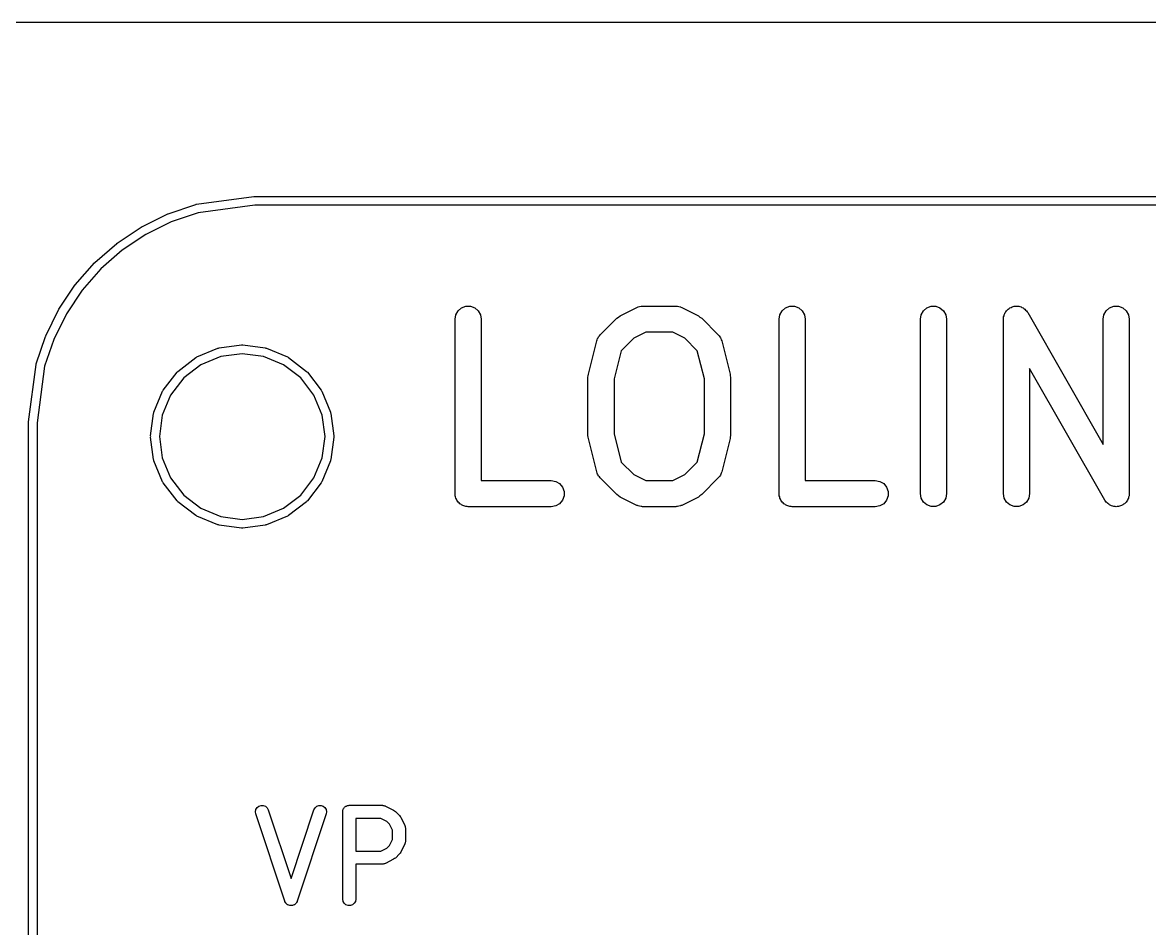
# Model space of a CAD drawing. Extents: x 57.7 to 135.6, y -132.6 to -59.6.
# Drawn here: x 109.93 to 122.85, y -91.02 to -80.64 of the extents above; entities that cross this region are included whole.
import ezdxf

# ---------------------------------------------------------------- set-up
doc = ezdxf.new("R2010")
doc.units = 0
doc.header["$MEASUREMENT"] = 0
doc.layers.add('BLACK', color=7, linetype='CONTINUOUS')

msp = doc.modelspace()

# ---------------------------------------------------------------- linework, layer by layer
at = {"layer": 'Black'}
for p, q in [((135.5, -80.635), (57.8, -80.635)), ((111.926, -82.717), (112.583, -82.6304)), ((112.583, -82.6304), (112.587, -82.6306)), ((112.587, -82.6306), (112.59, -82.63)), ((112.59, -82.63), (132.91, -82.63)), ((111.602, -82.826), (111.917, -82.7192)), ((111.917, -82.7192), (111.921, -82.7185)), ((111.921, -82.7185), (111.926, -82.717)), ((112.593, -82.73), (111.944, -82.8155)), ((132.907, -82.73), (112.593, -82.73)), ((111.298, -82.9755), (111.596, -82.8285)), ((111.637, -82.9196), (111.345, -83.0637)), ((111.596, -82.8285), (111.599, -82.8276)), ((111.599, -82.8276), (111.602, -82.826)), ((111.944, -82.8155), (111.637, -82.9196)), ((111.016, -83.1633), (111.292, -82.9787)), ((111.345, -83.0637), (111.074, -83.2446)), ((111.292, -82.9787), (111.295, -82.9774)), ((111.295, -82.9774), (111.298, -82.9755)), ((110.761, -83.3864), (111.011, -83.1673)), ((111.011, -83.1673), (111.014, -83.1656)), ((111.014, -83.1656), (111.016, -83.1633)), ((111.074, -83.2446), (110.829, -83.4594)), ((110.537, -83.6408), (110.756, -83.391)), ((110.756, -83.391), (110.759, -83.3889)), ((110.759, -83.3889), (110.761, -83.3864)), ((110.829, -83.4594), (110.615, -83.7042)), ((110.349, -83.9222), (110.533, -83.646)), ((110.615, -83.7042), (110.434, -83.9751)), ((110.533, -83.646), (110.536, -83.6436)), ((110.536, -83.6436), (110.537, -83.6408)), ((110.199, -84.2259), (110.345, -83.9279)), ((110.345, -83.9279), (110.347, -83.9252)), ((110.347, -83.9252), (110.349, -83.9222)), ((114.9, -83.9835), (114.926, -83.9383)), ((114.926, -83.9383), (114.965, -83.9049)), ((114.965, -83.9049), (115.014, -83.887)), ((115.014, -83.887), (115.067, -83.887)), ((115.067, -83.887), (115.115, -83.9049)), ((115.115, -83.9049), (115.155, -83.9383)), ((115.155, -83.9383), (115.181, -83.9835)), ((116.783, -83.9958), (116.973, -83.9006)), ((116.973, -83.9006), (116.982, -83.8981)), ((116.982, -83.8981), (116.989, -83.8938)), ((116.989, -83.8938), (117.006, -83.8908)), ((117.006, -83.8908), (117.023, -83.8857)), ((117.023, -83.8857), (117.032, -83.8863)), ((117.032, -83.8863), (117.04, -83.8848)), ((117.04, -83.8848), (117.421, -83.8848)), ((117.421, -83.8848), (117.43, -83.8863)), ((117.43, -83.8863), (117.439, -83.8857)), ((117.439, -83.8857), (117.455, -83.8908)), ((117.455, -83.8908), (117.473, -83.8938)), ((117.473, -83.8938), (117.48, -83.8981)), ((117.48, -83.8981), (117.489, -83.9006)), ((117.489, -83.9006), (117.679, -83.9958)), ((118.614, -83.9835), (118.64, -83.9383)), ((118.64, -83.9383), (118.68, -83.9049)), ((118.68, -83.9049), (118.729, -83.887)), ((118.729, -83.887), (118.781, -83.887)), ((118.781, -83.887), (118.83, -83.9049)), ((118.83, -83.9049), (118.87, -83.9383)), ((118.87, -83.9383), (118.896, -83.9835)), ((120.233, -83.9835), (120.259, -83.9383)), ((120.259, -83.9383), (120.299, -83.9049)), ((120.299, -83.9049), (120.348, -83.887)), ((120.348, -83.887), (120.4, -83.887)), ((120.4, -83.887), (120.449, -83.9049)), ((120.449, -83.9049), (120.489, -83.9383)), ((120.489, -83.9383), (120.515, -83.9835)), ((121.192, -83.9718), (121.197, -83.9592)), ((121.197, -83.9592), (121.205, -83.9494)), ((121.205, -83.9494), (121.211, -83.9383)), ((121.211, -83.9383), (121.222, -83.9297)), ((121.222, -83.9297), (121.23, -83.9194)), ((121.23, -83.9194), (121.241, -83.9131)), ((121.241, -83.9131), (121.251, -83.9049)), ((121.251, -83.9049), (121.264, -83.9003)), ((121.264, -83.9003), (121.276, -83.8936)), ((121.276, -83.8936), (121.288, -83.8914)), ((121.288, -83.8914), (121.3, -83.887)), ((121.3, -83.887), (121.314, -83.887)), ((121.314, -83.887), (121.327, -83.8848)), ((121.327, -83.8848), (121.339, -83.887)), ((121.339, -83.887), (121.352, -83.887)), ((121.352, -83.887), (121.365, -83.8916)), ((121.365, -83.8916), (121.378, -83.894)), ((121.378, -83.894), (121.389, -83.9005)), ((121.389, -83.9005), (121.401, -83.9049)), ((121.401, -83.9049), (121.411, -83.9135)), ((121.411, -83.9135), (121.423, -83.9203)), ((121.423, -83.9203), (121.431, -83.9301)), ((121.431, -83.9301), (121.441, -83.9383)), ((121.441, -83.9383), (121.448, -83.95)), ((121.448, -83.95), (121.456, -83.9603)), ((121.456, -83.9603), (122.319, -85.4699)), ((122.328, -83.9835), (122.354, -83.9383)), ((122.354, -83.9383), (122.394, -83.9049)), ((122.394, -83.9049), (122.443, -83.887)), ((122.443, -83.887), (122.495, -83.887)), ((122.495, -83.887), (122.544, -83.9049)), ((122.544, -83.9049), (122.584, -83.9383)), ((122.584, -83.9383), (122.61, -83.9835)), ((110.434, -83.9751), (110.29, -84.2672)), ((114.89, -84.0348), (114.9, -83.9835)), ((114.89, -86.0348), (114.89, -84.0348)), ((115.181, -83.9835), (115.19, -84.0348)), ((115.19, -84.0348), (115.19, -85.8848)), ((116.553, -84.2144), (116.744, -84.0239)), ((116.744, -84.0239), (116.764, -84.0102)), ((116.764, -84.0102), (116.783, -83.9958)), ((117.679, -83.9958), (117.698, -84.0102)), ((117.698, -84.0102), (117.718, -84.0239)), ((117.718, -84.0239), (117.908, -84.2144)), ((118.605, -84.0348), (118.614, -83.9835)), ((118.605, -86.0348), (118.605, -84.0348)), ((118.896, -83.9835), (118.905, -84.0348)), ((118.905, -84.0348), (118.905, -85.8848)), ((120.224, -84.0348), (120.233, -83.9835)), ((120.224, -86.0348), (120.224, -84.0348)), ((120.515, -83.9835), (120.524, -84.0348)), ((120.524, -84.0348), (120.524, -86.0348)), ((121.176, -84.0348), (121.179, -84.0215)), ((121.176, -86.0348), (121.176, -84.0348)), ((121.179, -84.0081), (121.183, -83.9961)), ((121.179, -84.0215), (121.179, -84.0081)), ((121.183, -83.9961), (121.185, -83.9835)), ((121.185, -83.9835), (121.192, -83.9718)), ((122.319, -84.0348), (122.328, -83.9835)), ((122.319, -85.4699), (122.319, -84.0348)), ((122.61, -83.9835), (122.619, -84.0348)), ((122.619, -84.0348), (122.619, -86.0348)), ((110.196, -84.2319), (110.198, -84.229)), ((110.198, -84.229), (110.199, -84.2259)), ((116.535, -84.2365), (116.545, -84.2262)), ((116.545, -84.2262), (116.553, -84.2144)), ((117.076, -84.1848), (116.939, -84.2533)), ((117.386, -84.1848), (117.076, -84.1848)), ((117.523, -84.2533), (117.386, -84.1848)), ((117.908, -84.2144), (117.917, -84.2262)), ((117.917, -84.2262), (117.927, -84.2365)), ((110.089, -84.5465), (110.196, -84.2319)), ((110.29, -84.2672), (110.185, -84.574)), ((112.185, -84.3645), (112.443, -84.3304)), ((112.443, -84.3304), (112.45, -84.3307)), ((112.45, -84.3307), (112.457, -84.3304)), ((112.457, -84.3304), (112.715, -84.3645)), ((116.419, -84.665), (116.514, -84.2841)), ((116.514, -84.2841), (116.52, -84.271)), ((116.52, -84.271), (116.524, -84.2571)), ((116.524, -84.2571), (116.53, -84.2474)), ((116.53, -84.2474), (116.535, -84.2365)), ((116.939, -84.2533), (116.795, -84.3972)), ((117.667, -84.3972), (117.523, -84.2533)), ((117.927, -84.2365), (117.932, -84.2474)), ((117.932, -84.2474), (117.938, -84.2571)), ((117.938, -84.2571), (117.942, -84.271)), ((117.942, -84.271), (117.948, -84.2841)), ((117.948, -84.2841), (118.043, -84.665)), ((111.712, -84.6332), (111.92, -84.4743)), ((111.92, -84.4743), (111.925, -84.4713)), ((111.925, -84.4713), (111.931, -84.4678)), ((111.931, -84.4678), (112.172, -84.3679)), ((112.204, -84.4628), (111.975, -84.5576)), ((112.172, -84.3679), (112.178, -84.3665)), ((112.178, -84.3665), (112.185, -84.3645)), ((112.45, -84.4304), (112.204, -84.4628)), ((112.696, -84.4628), (112.45, -84.4304)), ((112.925, -84.5576), (112.696, -84.4628)), ((112.715, -84.3645), (112.722, -84.3665)), ((112.722, -84.3665), (112.728, -84.3679)), ((112.728, -84.3679), (112.969, -84.4678)), ((112.969, -84.4678), (112.975, -84.4713)), ((112.975, -84.4713), (112.98, -84.4743)), ((112.98, -84.4743), (113.188, -84.6332)), ((116.795, -84.3972), (116.714, -84.7199)), ((117.748, -84.7199), (117.667, -84.3972)), ((110, -85.2135), (110.087, -84.5561)), ((110.087, -84.5561), (110.088, -84.5514)), ((110.088, -84.5514), (110.089, -84.5465)), ((110.185, -84.574), (110.1, -85.2233)), ((111.975, -84.5576), (111.779, -84.7086)), ((113.121, -84.7086), (112.925, -84.5576)), ((122.339, -86.1092), (121.476, -84.5996)), ((121.476, -84.5996), (121.476, -86.0348)), ((111.544, -84.8496), (111.703, -84.6425)), ((111.779, -84.7086), (111.628, -84.9052)), ((111.703, -84.6425), (111.708, -84.638)), ((111.708, -84.638), (111.712, -84.6332)), ((113.272, -84.9052), (113.121, -84.7086)), ((113.188, -84.6332), (113.192, -84.638)), ((113.192, -84.638), (113.197, -84.6425)), ((113.197, -84.6425), (113.356, -84.8496)), ((116.414, -84.7014), (116.417, -84.6834)), ((116.414, -85.3681), (116.414, -84.7014)), ((116.417, -84.6834), (116.419, -84.665)), ((116.714, -84.7199), (116.714, -85.3496)), ((117.748, -85.3496), (117.748, -84.7199)), ((118.043, -84.665), (118.044, -84.6834)), ((118.044, -84.6834), (118.048, -84.7014)), ((118.048, -84.7014), (118.048, -85.3681)), ((111.438, -85.102), (111.538, -84.8609)), ((111.538, -84.8609), (111.541, -84.8554)), ((111.541, -84.8554), (111.544, -84.8496)), ((113.356, -84.8496), (113.359, -84.8554)), ((113.359, -84.8554), (113.362, -84.8609)), ((113.362, -84.8609), (113.462, -85.102)), ((111.628, -84.9052), (111.533, -85.1342)), ((113.367, -85.1342), (113.272, -84.9052)), ((111.4, -85.3735), (111.435, -85.1147)), ((111.435, -85.1147), (111.436, -85.1084)), ((111.436, -85.1084), (111.438, -85.102)), ((111.533, -85.1342), (111.5, -85.38)), ((113.4, -85.38), (113.367, -85.1342)), ((113.462, -85.102), (113.464, -85.1084)), ((113.464, -85.1084), (113.465, -85.1147)), ((113.465, -85.1147), (113.5, -85.3735)), ((110.001, -85.2168), (110, -85.2135)), ((110, -85.22), (110.001, -85.2168)), ((110, -132.18), (110, -85.22)), ((110.1, -85.2233), (110.1, -132.13)), ((111.401, -85.38), (111.4, -85.3735)), ((111.4, -85.3865), (111.401, -85.38)), ((111.435, -85.6453), (111.4, -85.3865)), ((111.5, -85.38), (111.533, -85.6258)), ((113.367, -85.6258), (113.4, -85.38)), ((113.5, -85.3865), (113.465, -85.6453)), ((113.5, -85.3735), (113.499, -85.38)), ((113.499, -85.38), (113.5, -85.3865)), ((116.417, -85.3862), (116.414, -85.3681)), ((116.419, -85.4045), (116.417, -85.3862)), ((116.714, -85.3496), (116.795, -85.6724)), ((117.667, -85.6724), (117.748, -85.3496)), ((118.044, -85.3862), (118.043, -85.4045)), ((118.048, -85.3681), (118.044, -85.3862)), ((116.514, -85.7854), (116.419, -85.4045)), ((118.043, -85.4045), (117.948, -85.7854)), ((111.436, -85.6516), (111.435, -85.6453)), ((111.533, -85.6258), (111.628, -85.8548)), ((113.272, -85.8548), (113.367, -85.6258)), ((113.465, -85.6453), (113.464, -85.6516)), ((111.438, -85.658), (111.436, -85.6516)), ((111.538, -85.8991), (111.438, -85.658)), ((113.462, -85.658), (113.362, -85.8991)), ((113.464, -85.6516), (113.462, -85.658)), ((116.795, -85.6724), (116.939, -85.8162)), ((117.523, -85.8162), (117.667, -85.6724)), ((111.541, -85.9046), (111.538, -85.8991)), ((111.544, -85.9104), (111.541, -85.9046)), ((111.628, -85.8548), (111.779, -86.0514)), ((113.121, -86.0514), (113.272, -85.8548)), ((113.359, -85.9046), (113.356, -85.9104)), ((113.362, -85.8991), (113.359, -85.9046)), ((115.19, -85.8848), (115.993, -85.8848)), ((115.993, -85.8848), (116.044, -85.8938)), ((116.044, -85.8938), (116.089, -85.9199)), ((116.52, -85.7986), (116.514, -85.7854)), ((116.524, -85.8124), (116.52, -85.7986)), ((116.53, -85.8222), (116.524, -85.8124)), ((116.535, -85.833), (116.53, -85.8222)), ((116.545, -85.8433), (116.535, -85.833)), ((116.553, -85.8551), (116.545, -85.8433)), ((116.744, -86.0456), (116.553, -85.8551)), ((116.939, -85.8162), (117.076, -85.8848)), ((117.076, -85.8848), (117.386, -85.8848)), ((117.386, -85.8848), (117.523, -85.8162)), ((117.908, -85.8551), (117.718, -86.0456)), ((117.917, -85.8433), (117.908, -85.8551)), ((117.927, -85.833), (117.917, -85.8433)), ((117.932, -85.8222), (117.927, -85.833)), ((117.938, -85.8124), (117.932, -85.8222)), ((117.942, -85.7986), (117.938, -85.8124)), ((117.948, -85.7854), (117.942, -85.7986)), ((118.905, -85.8848), (119.707, -85.8848)), ((119.707, -85.8848), (119.758, -85.8938)), ((119.758, -85.8938), (119.804, -85.9199)), ((111.703, -86.1175), (111.544, -85.9104)), ((113.356, -85.9104), (113.197, -86.1175)), ((114.893, -86.0477), (114.89, -86.0348)), ((116.089, -85.9199), (116.123, -85.9598)), ((116.123, -85.9598), (116.141, -86.0087)), ((116.141, -86.0087), (116.141, -86.0608)), ((118.607, -86.0477), (118.605, -86.0348)), ((119.804, -85.9199), (119.837, -85.9598)), ((119.837, -85.9598), (119.855, -86.0087)), ((119.855, -86.0087), (119.855, -86.0608)), ((120.233, -86.0861), (120.224, -86.0348)), ((120.524, -86.0348), (120.515, -86.0861)), ((121.185, -86.0861), (121.176, -86.0348)), ((121.476, -86.0348), (121.467, -86.0861)), ((122.619, -86.0348), (122.617, -86.048)), ((111.708, -86.122), (111.703, -86.1175)), ((111.712, -86.1268), (111.708, -86.122)), ((111.92, -86.2857), (111.712, -86.1268)), ((111.779, -86.0514), (111.975, -86.2023)), ((112.925, -86.2024), (113.121, -86.0514)), ((113.188, -86.1268), (112.98, -86.2857)), ((113.192, -86.122), (113.188, -86.1268)), ((113.197, -86.1175), (113.192, -86.122)), ((114.893, -86.0608), (114.893, -86.0477)), ((114.897, -86.0731), (114.893, -86.0608)), ((114.9, -86.0861), (114.897, -86.0731)), ((114.906, -86.0974), (114.9, -86.0861)), ((114.911, -86.1098), (114.906, -86.0974)), ((114.919, -86.1198), (114.911, -86.1098)), ((114.926, -86.1312), (114.919, -86.1198)), ((114.936, -86.1396), (114.926, -86.1312)), ((114.944, -86.1497), (114.936, -86.1396)), ((114.955, -86.1562), (114.944, -86.1497)), ((114.965, -86.1647), (114.955, -86.1562)), ((114.978, -86.1692), (114.965, -86.1647)), ((116.089, -86.1497), (116.044, -86.1757)), ((116.123, -86.1098), (116.089, -86.1497)), ((116.141, -86.0608), (116.123, -86.1098)), ((116.764, -86.0594), (116.744, -86.0456)), ((116.783, -86.0737), (116.764, -86.0594)), ((116.973, -86.1689), (116.783, -86.0737)), ((117.679, -86.0737), (117.489, -86.1689)), ((117.698, -86.0594), (117.679, -86.0737)), ((117.718, -86.0456), (117.698, -86.0594)), ((118.607, -86.0608), (118.607, -86.0477)), ((118.612, -86.0731), (118.607, -86.0608)), ((118.614, -86.0861), (118.612, -86.0731)), ((118.62, -86.0974), (118.614, -86.0861)), ((118.625, -86.1098), (118.62, -86.0974)), ((118.633, -86.1198), (118.625, -86.1098)), ((118.64, -86.1312), (118.633, -86.1198)), ((118.65, -86.1396), (118.64, -86.1312)), ((118.658, -86.1497), (118.65, -86.1396)), ((118.67, -86.1562), (118.658, -86.1497)), ((118.68, -86.1647), (118.67, -86.1562)), ((118.692, -86.1692), (118.68, -86.1647)), ((119.804, -86.1497), (119.758, -86.1757)), ((119.837, -86.1098), (119.804, -86.1497)), ((119.855, -86.0608), (119.837, -86.1098)), ((120.259, -86.1312), (120.233, -86.0861)), ((120.299, -86.1647), (120.259, -86.1312)), ((120.348, -86.1825), (120.299, -86.1647)), ((120.449, -86.1647), (120.4, -86.1825)), ((120.489, -86.1312), (120.449, -86.1647)), ((120.515, -86.0861), (120.489, -86.1312)), ((121.211, -86.1312), (121.185, -86.0861)), ((121.251, -86.1647), (121.211, -86.1312)), ((121.3, -86.1825), (121.251, -86.1647)), ((121.401, -86.1647), (121.352, -86.1825)), ((121.441, -86.1312), (121.401, -86.1647)), ((121.467, -86.0861), (121.441, -86.1312)), ((122.347, -86.1195), (122.339, -86.1092)), ((122.354, -86.1312), (122.347, -86.1195)), ((122.364, -86.1394), (122.354, -86.1312)), ((122.372, -86.1492), (122.364, -86.1394)), ((122.384, -86.156), (122.372, -86.1492)), ((122.394, -86.1647), (122.384, -86.156)), ((122.406, -86.169), (122.394, -86.1647)), ((122.544, -86.1647), (122.531, -86.1693)), ((122.554, -86.1564), (122.544, -86.1647)), ((122.565, -86.1501), (122.554, -86.1564)), ((122.574, -86.1398), (122.565, -86.1501)), ((122.584, -86.1312), (122.574, -86.1398)), ((122.59, -86.1201), (122.584, -86.1312)), ((122.599, -86.1103), (122.59, -86.1201)), ((122.603, -86.0977), (122.599, -86.1103)), ((122.61, -86.0861), (122.603, -86.0977)), ((122.612, -86.0735), (122.61, -86.0861)), ((122.617, -86.0615), (122.612, -86.0735)), ((122.617, -86.048), (122.617, -86.0615)), ((111.925, -86.2887), (111.92, -86.2857)), ((111.931, -86.2922), (111.925, -86.2887)), ((112.172, -86.3921), (111.931, -86.2922)), ((111.975, -86.2023), (112.204, -86.2972)), ((112.696, -86.2972), (112.925, -86.2024)), ((112.969, -86.2922), (112.728, -86.3921)), ((112.975, -86.2887), (112.969, -86.2922)), ((112.98, -86.2857), (112.975, -86.2887)), ((114.989, -86.1757), (114.978, -86.1692)), ((115.002, -86.178), (114.989, -86.1757)), ((115.014, -86.1825), (115.002, -86.178)), ((115.028, -86.1825), (115.014, -86.1825)), ((115.04, -86.1848), (115.028, -86.1825)), ((115.993, -86.1848), (115.04, -86.1848)), ((116.044, -86.1757), (115.993, -86.1848)), ((116.982, -86.1714), (116.973, -86.1689)), ((116.989, -86.1757), (116.982, -86.1714)), ((117.006, -86.1788), (116.989, -86.1757)), ((117.023, -86.1838), (117.006, -86.1788)), ((117.032, -86.1833), (117.023, -86.1838)), ((117.04, -86.1848), (117.032, -86.1833)), ((117.421, -86.1848), (117.04, -86.1848)), ((117.43, -86.1833), (117.421, -86.1848)), ((117.439, -86.1838), (117.43, -86.1833)), ((117.455, -86.1788), (117.439, -86.1838)), ((117.473, -86.1757), (117.455, -86.1788)), ((117.48, -86.1714), (117.473, -86.1757)), ((117.489, -86.1689), (117.48, -86.1714)), ((118.703, -86.1757), (118.692, -86.1692)), ((118.716, -86.178), (118.703, -86.1757)), ((118.729, -86.1825), (118.716, -86.178)), ((118.742, -86.1825), (118.729, -86.1825)), ((118.755, -86.1848), (118.742, -86.1825)), ((119.707, -86.1848), (118.755, -86.1848)), ((119.758, -86.1757), (119.707, -86.1848)), ((120.4, -86.1825), (120.348, -86.1825)), ((121.352, -86.1825), (121.3, -86.1825)), ((122.417, -86.1755), (122.406, -86.169)), ((122.43, -86.1779), (122.417, -86.1755)), ((122.443, -86.1825), (122.43, -86.1779)), ((122.456, -86.1825), (122.443, -86.1825)), ((122.468, -86.1848), (122.456, -86.1825)), ((122.482, -86.1825), (122.468, -86.1848)), ((122.495, -86.1825), (122.482, -86.1825)), ((122.507, -86.1781), (122.495, -86.1825)), ((122.52, -86.1759), (122.507, -86.1781)), ((122.531, -86.1693), (122.52, -86.1759)), ((112.178, -86.3935), (112.172, -86.3921)), ((112.185, -86.3955), (112.178, -86.3935)), ((112.443, -86.4296), (112.185, -86.3955)), ((112.204, -86.2972), (112.45, -86.3296)), ((112.45, -86.3296), (112.696, -86.2972)), ((112.715, -86.3955), (112.457, -86.4296)), ((112.722, -86.3935), (112.715, -86.3955)), ((112.728, -86.3921), (112.722, -86.3935)), ((112.45, -86.4293), (112.443, -86.4296)), ((112.457, -86.4296), (112.45, -86.4293)), ((112.602, -89.6803), (112.607, -89.6548)), ((112.607, -89.6548), (112.621, -89.6326)), ((112.621, -89.6326), (112.641, -89.6164)), ((112.641, -89.6164), (112.666, -89.6082)), ((112.666, -89.6082), (112.692, -89.6089)), ((112.692, -89.6089), (112.716, -89.6185)), ((112.716, -89.6185), (112.735, -89.6358)), ((112.735, -89.6358), (112.748, -89.6587)), ((113.272, -89.6587), (113.285, -89.6358)), ((113.285, -89.6358), (113.304, -89.6185)), ((113.304, -89.6185), (113.328, -89.6089)), ((113.328, -89.6089), (113.354, -89.6082)), ((113.354, -89.6082), (113.379, -89.6164)), ((113.379, -89.6164), (113.399, -89.6326)), ((113.399, -89.6326), (113.413, -89.6548)), ((113.413, -89.6548), (113.418, -89.6803)), ((113.606, -89.6567), (113.609, -89.651)), ((113.609, -89.651), (113.612, -89.6449)), ((113.612, -89.6449), (113.616, -89.6399)), ((113.616, -89.6399), (113.619, -89.6342)), ((113.619, -89.6342), (113.624, -89.63)), ((113.624, -89.63), (113.628, -89.6249)), ((113.628, -89.6249), (113.634, -89.6216)), ((113.634, -89.6216), (113.639, -89.6174)), ((113.639, -89.6174), (113.645, -89.6152)), ((113.645, -89.6152), (113.651, -89.6119)), ((113.651, -89.6119), (113.657, -89.6108)), ((113.657, -89.6108), (113.664, -89.6085)), ((113.664, -89.6085), (113.67, -89.6085)), ((113.67, -89.6085), (113.677, -89.6074)), ((113.677, -89.6074), (114.058, -89.6074)), ((114.058, -89.6074), (114.062, -89.6081)), ((114.062, -89.6081), (114.066, -89.6079)), ((114.066, -89.6079), (114.075, -89.6104)), ((114.075, -89.6104), (114.083, -89.6119)), ((114.083, -89.6119), (114.087, -89.6141)), ((114.087, -89.6141), (114.091, -89.6153)), ((114.091, -89.6153), (114.186, -89.6629)), ((112.606, -89.7061), (112.602, -89.6803)), ((112.939, -90.7061), (112.606, -89.7061)), ((112.748, -89.6587), (113.01, -90.4452)), ((113.01, -90.4452), (113.272, -89.6587)), ((113.414, -89.7061), (113.081, -90.7061)), ((113.418, -89.6803), (113.414, -89.7061)), ((113.602, -89.6824), (113.603, -89.6759)), ((113.602, -90.6824), (113.602, -89.6824)), ((113.603, -89.6694), (113.605, -89.6632)), ((113.603, -89.6759), (113.603, -89.6694)), ((113.605, -89.6632), (113.606, -89.6567)), ((113.752, -89.7574), (113.752, -90.1312)), ((114.04, -89.7574), (113.752, -89.7574)), ((114.108, -89.7916), (114.04, -89.7574)), ((114.186, -89.6629), (114.196, -89.6701)), ((114.196, -89.6701), (114.206, -89.677)), ((114.206, -89.677), (114.254, -89.7246)), ((114.254, -89.7246), (114.26, -89.7344)), ((114.26, -89.7344), (114.268, -89.7441)), ((114.268, -89.7441), (114.315, -89.8393)), ((114.139, -89.822), (114.108, -89.7916)), ((114.173, -89.8906), (114.139, -89.822)), ((114.173, -89.998), (114.173, -89.8906)), ((114.315, -89.8393), (114.316, -89.8435)), ((114.316, -89.8435), (114.319, -89.8472)), ((114.319, -89.8472), (114.32, -89.8559)), ((114.32, -89.8559), (114.323, -89.8643)), ((114.323, -89.8643), (114.322, -89.8686)), ((114.322, -89.8686), (114.323, -89.8729)), ((114.323, -89.8729), (114.323, -90.0157)), ((114.139, -90.0665), (114.173, -89.998)), ((114.319, -90.0414), (114.316, -90.0451)), ((114.32, -90.0327), (114.319, -90.0414)), ((114.323, -90.0243), (114.32, -90.0327)), ((114.323, -90.0157), (114.322, -90.02)), ((114.322, -90.02), (114.323, -90.0243)), ((113.752, -90.1312), (114.04, -90.1312)), ((114.04, -90.1312), (114.108, -90.0969)), ((114.108, -90.0969), (114.139, -90.0665)), ((114.254, -90.164), (114.206, -90.2116)), ((114.26, -90.1542), (114.254, -90.164)), ((114.268, -90.1445), (114.26, -90.1542)), ((114.315, -90.0493), (114.268, -90.1445)), ((114.316, -90.0451), (114.315, -90.0493)), ((114.058, -90.2812), (113.752, -90.2812)), ((113.752, -90.2812), (113.752, -90.6824)), ((114.062, -90.2804), (114.058, -90.2812)), ((114.066, -90.2807), (114.062, -90.2804)), ((114.075, -90.2782), (114.066, -90.2807)), ((114.083, -90.2767), (114.075, -90.2782)), ((114.087, -90.2745), (114.083, -90.2767)), ((114.091, -90.2733), (114.087, -90.2745)), ((114.186, -90.2257), (114.091, -90.2733)), ((114.196, -90.2185), (114.186, -90.2257)), ((114.206, -90.2116), (114.196, -90.2185)), ((113.606, -90.708), (113.602, -90.6824)), ((113.752, -90.6824), (113.747, -90.708)), ((112.94, -90.7079), (112.939, -90.7061)), ((112.94, -90.7099), (112.94, -90.7079)), ((112.946, -90.7193), (112.94, -90.7099)), ((112.951, -90.729), (112.946, -90.7193)), ((112.953, -90.7304), (112.951, -90.729)), ((112.954, -90.7321), (112.953, -90.7304)), ((112.963, -90.739), (112.954, -90.7321)), ((112.971, -90.7463), (112.963, -90.739)), ((112.973, -90.747), (112.971, -90.7463)), ((112.974, -90.7483), (112.973, -90.747)), ((112.985, -90.7518), (112.974, -90.7483)), ((112.995, -90.7559), (112.985, -90.7518)), ((112.997, -90.7559), (112.995, -90.7559)), ((112.999, -90.7566), (112.997, -90.7559)), ((113.01, -90.7563), (112.999, -90.7566)), ((113.021, -90.7566), (113.01, -90.7563)), ((113.023, -90.7559), (113.021, -90.7566)), ((113.025, -90.7559), (113.023, -90.7559)), ((113.035, -90.7518), (113.025, -90.7559)), ((113.046, -90.7483), (113.035, -90.7518)), ((113.047, -90.747), (113.046, -90.7483)), ((113.049, -90.7463), (113.047, -90.747)), ((113.057, -90.739), (113.049, -90.7463)), ((113.066, -90.7321), (113.057, -90.739)), ((113.067, -90.7304), (113.066, -90.7321)), ((113.069, -90.729), (113.067, -90.7304)), ((113.074, -90.7193), (113.069, -90.729)), ((113.08, -90.7099), (113.074, -90.7193)), ((113.081, -90.7061), (113.08, -90.7079)), ((113.08, -90.7079), (113.08, -90.7099)), ((113.619, -90.7306), (113.606, -90.708)), ((113.639, -90.7473), (113.619, -90.7306)), ((113.664, -90.7562), (113.639, -90.7473)), ((113.69, -90.7562), (113.664, -90.7562)), ((113.714, -90.7473), (113.69, -90.7562)), ((113.734, -90.7306), (113.714, -90.7473)), ((113.747, -90.708), (113.734, -90.7306))]:
    msp.add_line(p, q, dxfattribs=at)

doc.saveas('drawing.dxf')
